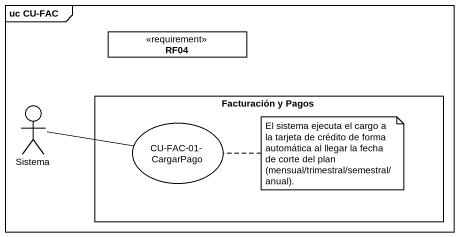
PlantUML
@startuml
mainframe uc CU-FAC
allowmixing
hide circle
hide empty members
class RF04 <<requirement>>
actor Sistema
rectangle "Facturación y Pagos" as Facturación_y_Pagos {
  usecase "CU-FAC-01-CargarPago" as CU_FAC_01_CargarPago
}
Sistema -right- CU_FAC_01_CargarPago
note right of CU_FAC_01_CargarPago : El sistema ejecuta el cargo a la tarjeta de crédito de forma automática al llegar la fecha de corte del plan (mensual/trimestral/semestral/anual).
@enduml
